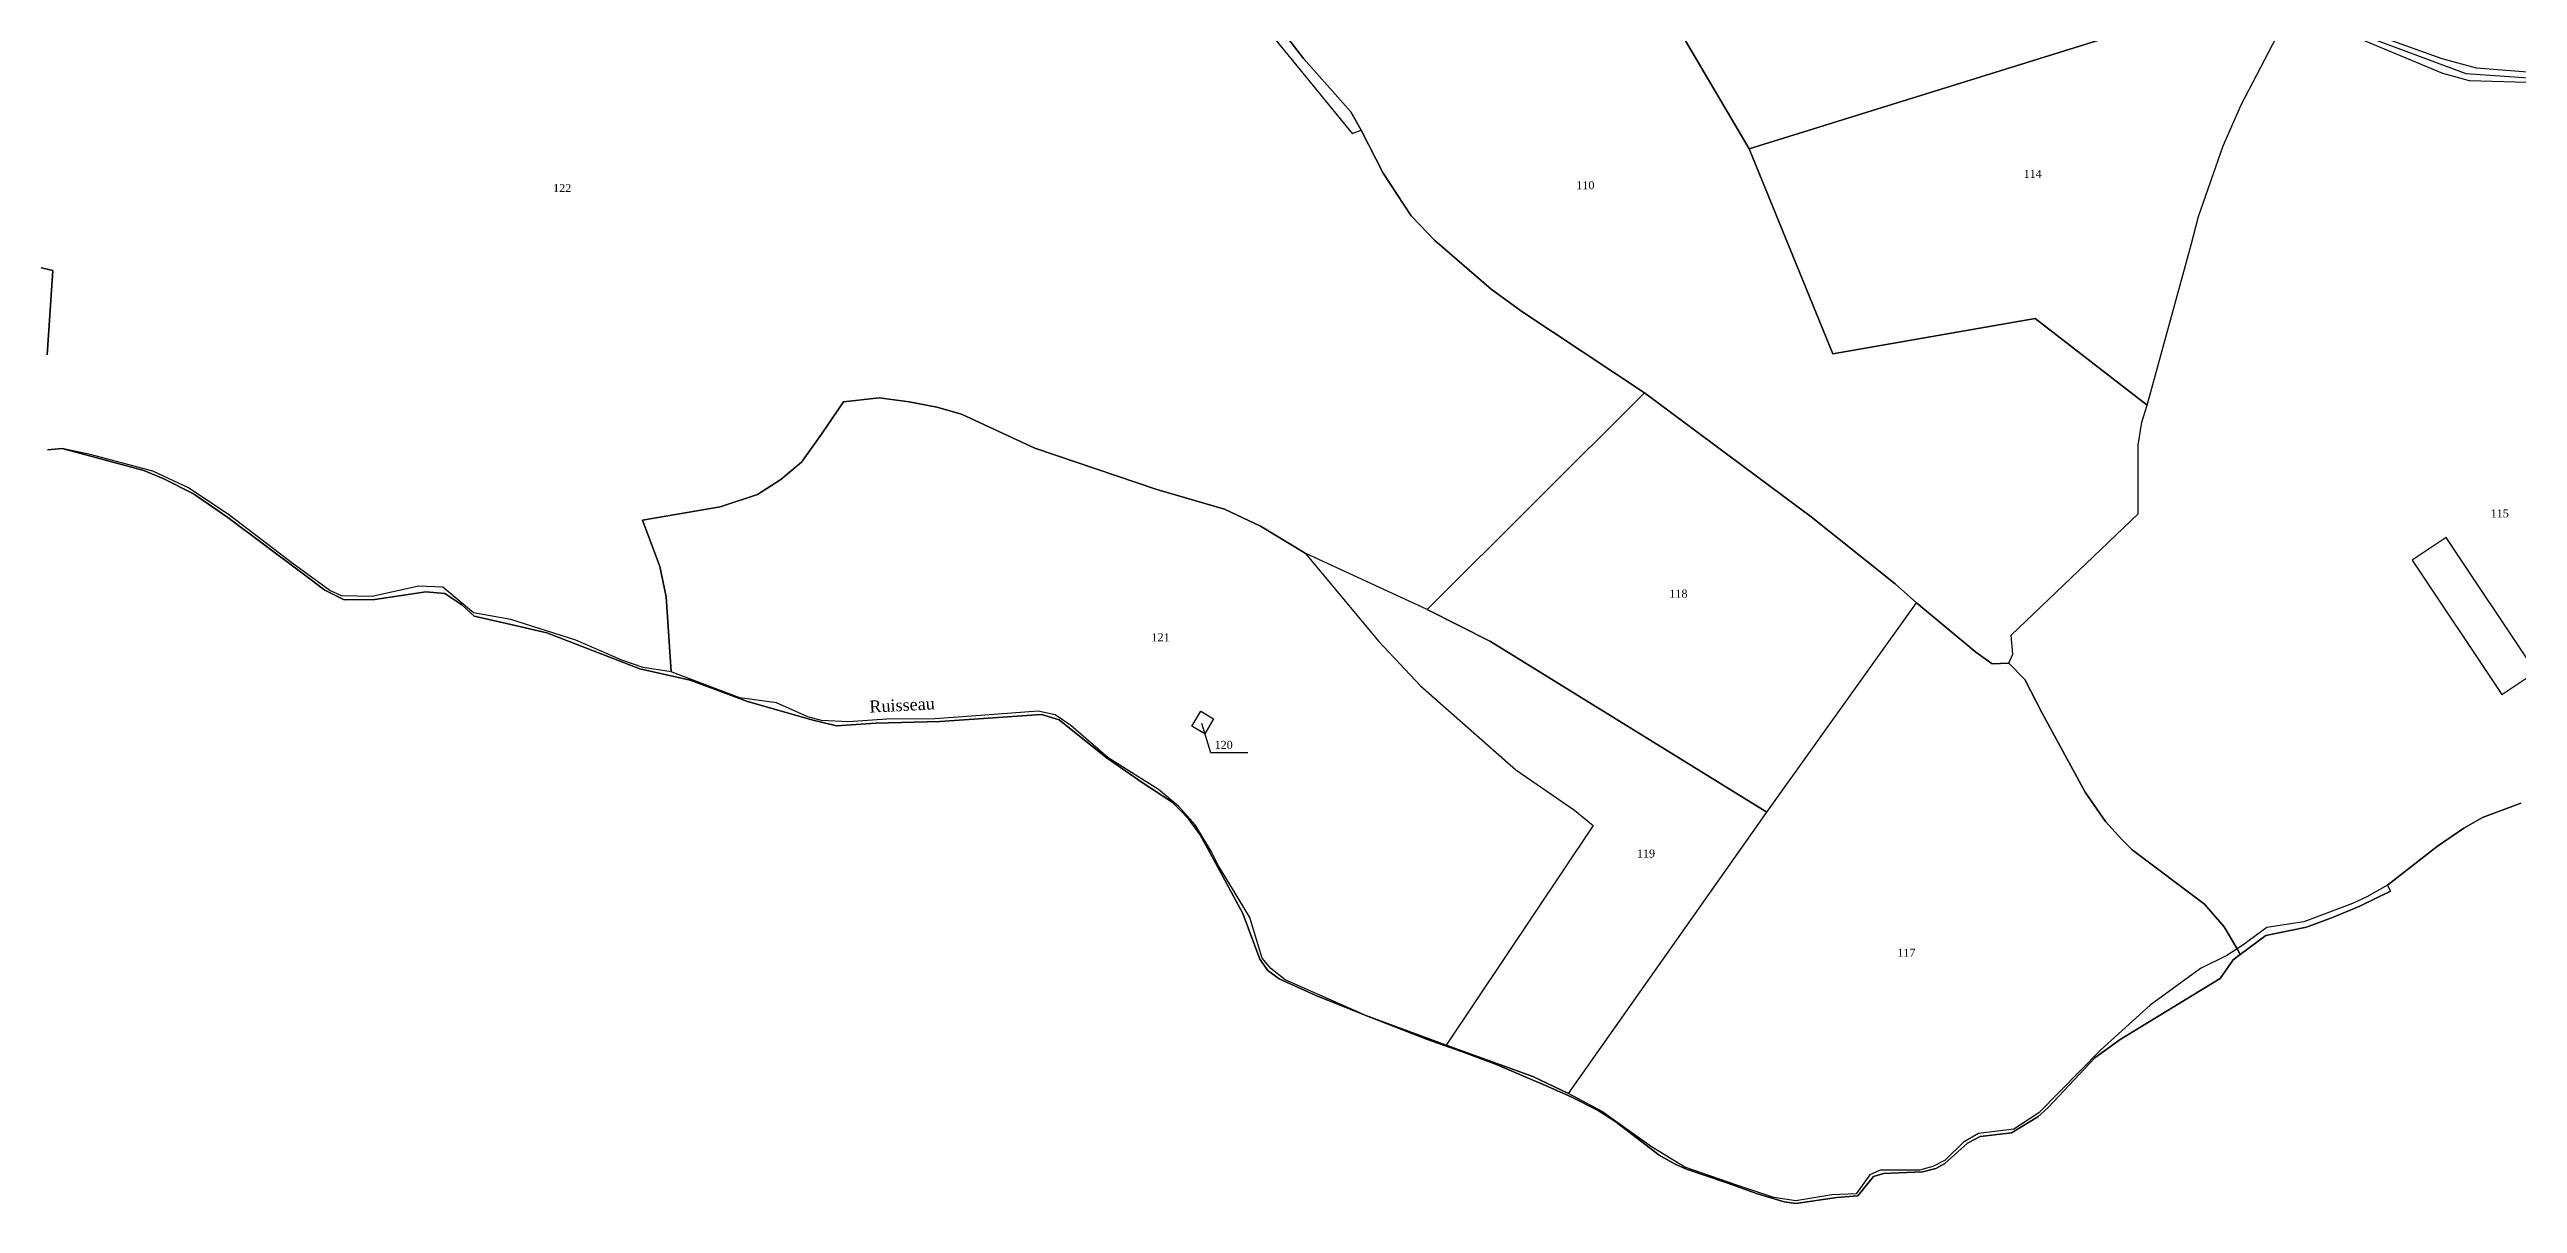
# Model space of a CAD drawing. Extents: x 1208104 to 1212743, y 6150498 to 6153217.
# Drawn here: x 1209942 to 1210559, y 6151704 to 6151992 of the extents above; entities that cross this region are included whole.
import ezdxf

# ---------------------------------------------------------------- set-up
doc = ezdxf.new("R2010")
doc.units = 0
doc.linetypes.add('CONTINU', pattern=[0])
for name, color, linetype in [('1LIEUDIT', 7, 'CONTINU'), ('1PARCELLE', 7, 'CONTINU'), ('1SUBDSECT', 7, 'CONTINU'), ('1TRONFLUV', 7, 'CONTINU'), ('1TROUPARCELLE', 7, 'CONTINU'), ('1ZONCOMM', 7, 'CONTINU'), ('3BATIDUR', 7, 'CONTINU'), ('3FLECHEPAR', 7, 'CONTINU'), ('3PARCELLETEX', 7, 'CONTINU'), ('3TRONFLUVTEX', 7, 'CONTINU')]:
    doc.layers.add(name, color=color, linetype=linetype)
doc.styles.get("Standard").update_dxf_attribs({"font": 'Times New Roman'})

msp = doc.modelspace()

# ---------------------------------------------------------------- linework, layer by layer
at = {"layer": '1LIEUDIT'}
for points in [[(1210244.99, 6152003.36), (1210255.4, 6151989.87), (1210267.22, 6151976.48), (1210269.79, 6151971.9), (1210275.3, 6151961.15), (1210282.25, 6151950.53), (1210288.23, 6151944.34), (1210302.24, 6151932.2), (1210309.94, 6151926.62), (1210340.57, 6151906.29), (1210382.25, 6151875.31), (1210403.25, 6151858.53), (1210408.56, 6151853.81), (1210423.4, 6151841.5), (1210427.5, 6151838.58), (1210431.65, 6151838.74), (1210435.64, 6151834.6), (1210440.03, 6151826.22), (1210450.74, 6151806.51), (1210455.81, 6151799.17), (1210459.91, 6151794.62), (1210462.52, 6151792.1), (1210480.58, 6151778.5), (1210485.45, 6151772.84), (1210488.72, 6151767.35), (1210489.51, 6151765.93), (1210487.73, 6151764.61), (1210484.48, 6151759.93), (1210459.53, 6151744.68), (1210453.19, 6151740.11), (1210441.52, 6151727.66), (1210438.9, 6151725.38), (1210432.34, 6151721.33), (1210424.49, 6151720.41), (1210421.32, 6151718.77), (1210415.68, 6151713.71), (1210413.39, 6151712.42), (1210410.1, 6151711.6), (1210400.35, 6151711.17), (1210397.84, 6151710.46), (1210393.92, 6151705.59), (1210388.67, 6151705.15), (1210378.43, 6151703.65), (1210375.49, 6151704.06), (1210368.85, 6151706.1), (1210361.16, 6151708.82), (1210351.08, 6151712.3), (1210348.27, 6151713.54), (1210344.26, 6151715.73), (1210336.32, 6151721.83), (1210333.22, 6151724.22), (1210328.99, 6151726.89), (1210322.3, 6151730.35), (1210315.88, 6151733.21), (1210303.38, 6151738.51), (1210294.86, 6151741.64), (1210286.08, 6151744.77), (1210270.93, 6151750.67), (1210258.29, 6151755.73), (1210249.27, 6151759.79), (1210246.48, 6151761.95), (1210244.46, 6151764.77), (1210240.18, 6151776.18), (1210233.46, 6151788.63), (1210229.57, 6151795.79), (1210226.59, 6151799.82), (1210224.57, 6151802.01), (1210222.55, 6151803.95), (1210215.08, 6151808.9), (1210206.01, 6151815.16), (1210194.26, 6151824.55), (1210189.9, 6151825.85), (1210164.43, 6151824.1), (1210148.47, 6151823.75), (1210138.65, 6151823.06), (1210132.51, 6151824.53), (1210116.43, 6151829.1), (1210102.1, 6151834.46), (1210089.45, 6151837.28), (1210066.25, 6151846.26), (1210055.09, 6151848.85), (1210048.04, 6151850.46), (1210044.98, 6151853.26), (1210040.72, 6151856.09), (1210035.99, 6151856.57), (1210023.22, 6151854.64), (1210015.61, 6151854.54), (1210010.78, 6151857), (1210005, 6151861.29), (1209986.51, 6151875.12), (1209977.89, 6151881.05), (1209970.48, 6151884.82), (1209965.48, 6151886.86), (1209945.07, 6151892.38), (1209941.41, 6151892.01)], [(1210559.64, 6151803.73), (1210550.09, 6151800.18), (1210545.39, 6151797.47), (1210538.84, 6151793.02), (1210526.3, 6151783.22), (1210527.05, 6151781.7), (1210519.4, 6151777.96), (1210512.53, 6151775.14), (1210506.05, 6151772.78), (1210495.9, 6151770.67), (1210489.51, 6151765.93), (1210488.72, 6151767.35), (1210485.45, 6151772.84), (1210480.58, 6151778.5), (1210462.52, 6151792.1), (1210459.91, 6151794.62), (1210455.81, 6151799.17), (1210450.74, 6151806.51), (1210440.03, 6151826.22), (1210435.64, 6151834.6), (1210431.65, 6151838.74), (1210427.5, 6151838.58), (1210423.4, 6151841.5), (1210408.56, 6151853.81), (1210403.25, 6151858.53), (1210382.25, 6151875.31), (1210340.57, 6151906.29), (1210309.94, 6151926.62), (1210302.24, 6151932.2), (1210288.23, 6151944.34), (1210282.25, 6151950.53), (1210275.3, 6151961.15), (1210269.79, 6151971.9), (1210267.22, 6151976.48), (1210255.4, 6151989.87), (1210244.99, 6152003.36)], [(1209941.33, 6151915.74), (1209942.73, 6151936.85), (1209896.96, 6151947.57)]]:
    msp.add_lwpolyline(points, dxfattribs=at)
at = {"layer": '1PARCELLE'}
for points in [[(1210524.42, 6151995.37), (1210526.89, 6152016.29), (1210526.94, 6152026.51), (1210526.74, 6152058.2), (1210527.91, 6152074.36), (1210528.4, 6152093.23), (1210528.24, 6152132.29), (1210536.19, 6152132.66), (1210540.99, 6152132.87), (1210552.62, 6152128.18), (1210567.66, 6152121.15), (1210576.71, 6152115.68), (1210574.88, 6152082.28), (1210603.89, 6152061.55), (1210629.97, 6152042.07), (1210604.98, 6151990.47), (1210594.17, 6151973.14), (1210586.05, 6151978.65), (1210579.51, 6151982.55), (1210572.8, 6151984.61), (1210564.48, 6151986.16), (1210548.53, 6151987.43), (1210539.98, 6151989.71), (1210524.42, 6151995.37)], [(1210466.2, 6151903.17), (1210477.23, 6151943.29), (1210479.07, 6151950.33), (1210485.24, 6151968.05), (1210489.83, 6151978.41), (1210498.6, 6151995.18), (1210506.18, 6151999.88), (1210505.07, 6152002.4), (1210502.15, 6152009.42), (1210366.74, 6151967.26), (1210387.67, 6151916), (1210438.28, 6151924.83), (1210466.2, 6151903.17)], [(1210270.92, 6151750.7), (1210250.79, 6151759.6), (1210247.21, 6151762.41), (1210245.02, 6151765.03), (1210241.92, 6151775.13), (1210237.82, 6151782.05), (1210234.12, 6151788.09), (1210232.38, 6151791.56), (1210228.29, 6151798.33), (1210224.19, 6151802.86), (1210219.1, 6151807.14), (1210206.52, 6151815.06), (1210197.23, 6151823.14), (1210193.34, 6151825.78), (1210189.06, 6151826.73), (1210172.39, 6151825.48), (1210163.22, 6151824.79), (1210151.2, 6151824.73), (1210141.61, 6151824.07), (1210134.91, 6151824.36), (1210131.5, 6151825.34), (1210123.66, 6151828.78), (1210114.47, 6151830.04), (1210097.29, 6151836.55), (1210096.07, 6151855.33), (1210094.5, 6151862.91), (1210090.12, 6151874.43), (1210109.56, 6151877.79), (1210118.86, 6151880.9), (1210124.75, 6151884.59), (1210129.87, 6151888.93), (1210134.91, 6151895.96), (1210140.43, 6151904), (1210149.33, 6151905.06), (1210156.77, 6151903.99), (1210163.69, 6151902.72), (1210169.85, 6151900.95), (1210188.19, 6151892.47), (1210218.68, 6151882.16), (1210235.59, 6151877.2), (1210244.62, 6151872.99), (1210255.79, 6151866.23), (1210274.17, 6151844.12), (1210284.64, 6151833.05), (1210308.43, 6151812.03), (1210323.13, 6151801.97), (1210327.74, 6151798.14), (1210291.06, 6151743.26), (1210270.92, 6151750.7)], [(1210371.14, 6151801.48), (1210408.56, 6151853.81), (1210403.25, 6151858.53), (1210382.25, 6151875.31), (1210340.57, 6151906.29), (1210286.27, 6151852.11), (1210302.11, 6151844.11), (1210371.14, 6151801.48)], [(1210321.64, 6151731.18), (1210371.14, 6151801.48), (1210302.11, 6151844.11), (1210286.27, 6151852.11), (1210255.79, 6151866.23), (1210274.17, 6151844.12), (1210284.64, 6151833.05), (1210308.43, 6151812.03), (1210323.13, 6151801.97), (1210327.74, 6151798.14), (1210291.06, 6151743.26), (1210312.68, 6151735.42), (1210321.64, 6151731.18)], [(1210488.72, 6151767.35), (1210486.12, 6151765.67), (1210479.61, 6151762.43), (1210466.98, 6151753.21), (1210454.67, 6151742.07), (1210439.17, 6151726.34), (1210432.89, 6151722.29), (1210424.12, 6151721.16), (1210420.36, 6151719.01), (1210415.74, 6151714.54), (1210412.65, 6151712.93), (1210409.3, 6151712.04), (1210399.47, 6151712.01), (1210396.96, 6151710.82), (1210393.51, 6151706.11), (1210387.45, 6151705.81), (1210378.42, 6151704.34), (1210372.95, 6151705.18), (1210363.7, 6151708.3), (1210350.7, 6151712.77), (1210342.35, 6151717.88), (1210329.86, 6151726.79), (1210321.64, 6151731.18), (1210371.14, 6151801.48), (1210408.56, 6151853.81), (1210423.4, 6151841.5), (1210427.5, 6151838.58), (1210431.65, 6151838.74), (1210435.64, 6151834.6), (1210440.03, 6151826.22), (1210450.74, 6151806.51), (1210455.81, 6151799.17), (1210459.91, 6151794.62), (1210462.52, 6151792.1), (1210480.58, 6151778.5), (1210485.45, 6151772.84), (1210488.72, 6151767.35)], [(1210230.74, 6151821.05), (1210227.45, 6151822.95), (1210229.73, 6151826.69), (1210232.88, 6151824.8), (1210230.74, 6151821.05)]]:
    msp.add_lwpolyline(points, close=True, dxfattribs=at)
for points in [[(1210237.62, 6152007.78), (1210267.51, 6151971.05), (1210269.79, 6151971.9), (1210275.3, 6151961.15), (1210282.25, 6151950.53), (1210288.23, 6151944.34), (1210302.24, 6151932.2), (1210309.94, 6151926.62), (1210340.57, 6151906.29), (1210286.27, 6151852.11), (1210255.79, 6151866.23), (1210244.62, 6151872.99), (1210235.59, 6151877.2), (1210218.68, 6151882.16), (1210188.19, 6151892.47), (1210169.85, 6151900.95), (1210163.69, 6151902.72), (1210156.77, 6151903.99), (1210149.33, 6151905.06), (1210140.43, 6151904), (1210134.91, 6151895.96), (1210129.87, 6151888.93), (1210124.75, 6151884.59), (1210118.86, 6151880.9), (1210109.56, 6151877.79), (1210090.12, 6151874.43), (1210094.5, 6151862.91), (1210096.07, 6151855.33), (1210097.29, 6151836.55), (1210090.3, 6151837.66), (1210084.96, 6151839.51), (1210073.5, 6151844.47), (1210057.27, 6151849.66), (1210047.91, 6151851.26), (1210040.22, 6151857.69), (1210034.2, 6151857.93), (1210022.58, 6151855.38), (1210014.89, 6151855.54), (1210011.98, 6151856.9), (1210002.49, 6151863.83), (1209987.02, 6151875.64), (1209976.67, 6151882.51), (1209967.77, 6151886.72), (1209952.13, 6151890.85), (1209945.07, 6151892.38), (1209941.41, 6151892.01)], [(1210346.65, 6152001.32), (1210366.74, 6151967.26), (1210502.15, 6152009.42)], [(1210244.99, 6152003.36), (1210255.4, 6151989.87), (1210267.22, 6151976.48), (1210269.79, 6151971.9), (1210275.3, 6151961.15), (1210282.25, 6151950.53), (1210288.23, 6151944.34), (1210302.24, 6151932.2), (1210309.94, 6151926.62), (1210340.57, 6151906.29), (1210382.25, 6151875.31), (1210403.25, 6151858.53), (1210408.56, 6151853.81), (1210408.56, 6151853.81), (1210423.4, 6151841.5), (1210427.5, 6151838.58), (1210431.65, 6151838.74), (1210432.69, 6151841.01), (1210432.23, 6151845.68), (1210464.03, 6151876.02), (1210464.03, 6151893.16), (1210464.93, 6151898.97), (1210466.2, 6151903.17), (1210438.28, 6151924.83), (1210387.67, 6151916), (1210366.74, 6151967.26), (1210346.65, 6152001.32)], [(1210559.64, 6151803.73), (1210550.09, 6151800.18), (1210545.39, 6151797.47), (1210538.84, 6151793.02), (1210526.3, 6151783.22), (1210521.16, 6151780.33), (1210517.59, 6151778.65), (1210505.37, 6151774.07), (1210496.15, 6151772.67), (1210490.16, 6151768.28), (1210488.72, 6151767.35), (1210485.45, 6151772.84), (1210485.45, 6151772.84), (1210480.58, 6151778.5), (1210462.52, 6151792.1), (1210459.91, 6151794.62), (1210455.81, 6151799.17), (1210450.74, 6151806.51), (1210440.03, 6151826.22), (1210435.64, 6151834.6), (1210431.65, 6151838.74), (1210432.69, 6151841.01), (1210432.23, 6151845.68), (1210464.03, 6151876.02), (1210464.03, 6151893.16), (1210464.93, 6151898.97), (1210466.2, 6151903.17), (1210477.23, 6151943.29), (1210479.07, 6151950.33), (1210485.24, 6151968.05), (1210489.83, 6151978.41), (1210498.6, 6151995.18)], [(1210518.89, 6151995.04), (1210540.02, 6151986.19), (1210546.71, 6151984.35), (1210561.12, 6151983.9)], [(1209941.33, 6151915.74), (1209942.73, 6151936.85), (1209896.96, 6151947.57)]]:
    msp.add_lwpolyline(points, dxfattribs=at)
at = {"layer": '1SUBDSECT'}
for points in [[(1209896.96, 6151947.57), (1209942.73, 6151936.85), (1209941.33, 6151915.74)], [(1209941.41, 6151892.01), (1209945.07, 6151892.38), (1209965.48, 6151886.86), (1209970.48, 6151884.82), (1209977.89, 6151881.05), (1209986.51, 6151875.12), (1210005, 6151861.29), (1210010.78, 6151857), (1210015.61, 6151854.54), (1210023.22, 6151854.64), (1210035.99, 6151856.57), (1210040.72, 6151856.09), (1210044.98, 6151853.26), (1210048.04, 6151850.46), (1210055.09, 6151848.85), (1210066.25, 6151846.26), (1210089.45, 6151837.28), (1210102.1, 6151834.46), (1210116.43, 6151829.1), (1210132.51, 6151824.53), (1210138.65, 6151823.06), (1210148.47, 6151823.75), (1210164.43, 6151824.1), (1210189.9, 6151825.85), (1210194.26, 6151824.55), (1210206.01, 6151815.16), (1210215.08, 6151808.9), (1210222.55, 6151803.95), (1210224.57, 6151802.01), (1210226.59, 6151799.82), (1210229.57, 6151795.79), (1210233.46, 6151788.63), (1210240.18, 6151776.18), (1210244.46, 6151764.77), (1210246.48, 6151761.95), (1210249.27, 6151759.79), (1210258.29, 6151755.73), (1210270.93, 6151750.67), (1210286.08, 6151744.77), (1210294.86, 6151741.64), (1210303.38, 6151738.51), (1210315.88, 6151733.21), (1210322.3, 6151730.35), (1210328.99, 6151726.89), (1210333.22, 6151724.22), (1210336.32, 6151721.83), (1210344.26, 6151715.73), (1210348.27, 6151713.54), (1210351.08, 6151712.3), (1210361.16, 6151708.82), (1210368.85, 6151706.1), (1210375.49, 6151704.06), (1210378.43, 6151703.65), (1210388.67, 6151705.15), (1210393.92, 6151705.59), (1210397.84, 6151710.46), (1210400.35, 6151711.17), (1210410.1, 6151711.6), (1210413.39, 6151712.42), (1210415.68, 6151713.71), (1210421.32, 6151718.77), (1210424.49, 6151720.41), (1210432.34, 6151721.33), (1210438.9, 6151725.38), (1210441.52, 6151727.66), (1210453.19, 6151740.11), (1210459.53, 6151744.68), (1210484.48, 6151759.93), (1210487.73, 6151764.61), (1210489.51, 6151765.93), (1210495.9, 6151770.67), (1210506.05, 6151772.78), (1210512.53, 6151775.14), (1210519.4, 6151777.96), (1210527.05, 6151781.7), (1210526.3, 6151783.22), (1210538.84, 6151793.02), (1210545.39, 6151797.47), (1210550.09, 6151800.18), (1210559.64, 6151803.73)]]:
    msp.add_lwpolyline(points, dxfattribs=at)
at = {"layer": '1TRONFLUV'}
msp.add_lwpolyline([(1210488.72, 6151767.35), (1210486.12, 6151765.67), (1210479.61, 6151762.43), (1210466.98, 6151753.21), (1210454.67, 6151742.07), (1210439.17, 6151726.34), (1210432.89, 6151722.29), (1210424.12, 6151721.16), (1210420.36, 6151719.01), (1210415.74, 6151714.54), (1210412.65, 6151712.93), (1210409.3, 6151712.04), (1210399.47, 6151712.01), (1210396.96, 6151710.82), (1210393.51, 6151706.11), (1210387.45, 6151705.81), (1210378.42, 6151704.34), (1210372.95, 6151705.18), (1210363.7, 6151708.3), (1210350.7, 6151712.77), (1210342.35, 6151717.88), (1210329.86, 6151726.79), (1210321.64, 6151731.18), (1210312.68, 6151735.42), (1210291.06, 6151743.26), (1210270.92, 6151750.7), (1210250.79, 6151759.6), (1210247.21, 6151762.41), (1210245.02, 6151765.03), (1210241.92, 6151775.13), (1210237.82, 6151782.05), (1210234.12, 6151788.09), (1210232.38, 6151791.56), (1210228.29, 6151798.33), (1210224.19, 6151802.86), (1210219.1, 6151807.14), (1210206.52, 6151815.06), (1210197.23, 6151823.14), (1210193.34, 6151825.78), (1210189.06, 6151826.73), (1210172.39, 6151825.48), (1210163.22, 6151824.79), (1210151.2, 6151824.73), (1210141.61, 6151824.07), (1210134.91, 6151824.36), (1210131.5, 6151825.34), (1210123.66, 6151828.78), (1210114.47, 6151830.04), (1210097.29, 6151836.55), (1210090.3, 6151837.66), (1210084.96, 6151839.51), (1210073.5, 6151844.47), (1210057.27, 6151849.66), (1210047.91, 6151851.26), (1210040.22, 6151857.69), (1210034.2, 6151857.93), (1210022.58, 6151855.38), (1210014.89, 6151855.54), (1210011.98, 6151856.9), (1210002.49, 6151863.83), (1209987.02, 6151875.64), (1209976.67, 6151882.51), (1209967.77, 6151886.72), (1209952.13, 6151890.85), (1209945.07, 6151892.38), (1209965.48, 6151886.86), (1209970.48, 6151884.82), (1209977.89, 6151881.05), (1209986.51, 6151875.12), (1210005, 6151861.29), (1210010.78, 6151857), (1210015.61, 6151854.54), (1210023.22, 6151854.64), (1210035.99, 6151856.57), (1210040.72, 6151856.09), (1210044.98, 6151853.26), (1210048.04, 6151850.46), (1210055.09, 6151848.85), (1210066.25, 6151846.26), (1210089.45, 6151837.28), (1210102.1, 6151834.46), (1210116.43, 6151829.1), (1210132.51, 6151824.53), (1210138.65, 6151823.06), (1210148.47, 6151823.75), (1210164.43, 6151824.1), (1210189.9, 6151825.85), (1210194.26, 6151824.55), (1210206.01, 6151815.16), (1210215.08, 6151808.9), (1210222.55, 6151803.95), (1210224.57, 6151802.01), (1210226.59, 6151799.82), (1210229.57, 6151795.79), (1210233.46, 6151788.63), (1210240.18, 6151776.18), (1210244.46, 6151764.77), (1210246.48, 6151761.95), (1210249.27, 6151759.79), (1210258.29, 6151755.73), (1210270.93, 6151750.67), (1210286.08, 6151744.77), (1210294.86, 6151741.64), (1210303.38, 6151738.51), (1210315.88, 6151733.21), (1210322.3, 6151730.35), (1210328.99, 6151726.89), (1210333.22, 6151724.22), (1210336.32, 6151721.83), (1210344.26, 6151715.73), (1210348.27, 6151713.54), (1210351.08, 6151712.3), (1210361.16, 6151708.82), (1210368.85, 6151706.1), (1210375.49, 6151704.06), (1210378.43, 6151703.65), (1210388.67, 6151705.15), (1210393.92, 6151705.59), (1210397.84, 6151710.46), (1210400.35, 6151711.17), (1210410.1, 6151711.6), (1210413.39, 6151712.42), (1210415.68, 6151713.71), (1210421.32, 6151718.77), (1210424.49, 6151720.41), (1210432.34, 6151721.33), (1210438.9, 6151725.38), (1210441.52, 6151727.66), (1210453.19, 6151740.11), (1210459.53, 6151744.68), (1210484.48, 6151759.93), (1210487.73, 6151764.61), (1210489.51, 6151765.93), (1210495.9, 6151770.67), (1210506.05, 6151772.78), (1210512.53, 6151775.14), (1210519.4, 6151777.96), (1210527.05, 6151781.7), (1210526.3, 6151783.22), (1210521.16, 6151780.33), (1210517.59, 6151778.65), (1210505.37, 6151774.07), (1210496.15, 6151772.67), (1210490.16, 6151768.28), (1210488.72, 6151767.35)], close=True, dxfattribs=at)
at = {"layer": '1TROUPARCELLE'}
msp.add_lwpolyline([(1210227.45, 6151822.95), (1210229.73, 6151826.69), (1210232.88, 6151824.8), (1210230.74, 6151821.05), (1210227.45, 6151822.95)], close=True, dxfattribs=at)
at = {"layer": '1ZONCOMM'}
msp.add_lwpolyline([(1210519.52, 6151995.89), (1210545.86, 6151986.11), (1210566.36, 6151984.68)], dxfattribs=at)
msp.add_lwpolyline([(1210519.52, 6151995.89), (1210545.86, 6151986.11), (1210566.36, 6151984.68)], dxfattribs=at)
at = {"layer": '3BATIDUR'}
for points in [[(1210540.97, 6151870.1), (1210532.49, 6151864.44), (1210554.87, 6151830.88), (1210563.36, 6151836.54), (1210540.97, 6151870.1)], [(1210227.45, 6151822.95), (1210229.73, 6151826.69), (1210232.88, 6151824.8), (1210230.74, 6151821.05), (1210227.45, 6151822.95)]]:
    msp.add_lwpolyline(points, close=True, dxfattribs=at)
at = {"layer": '3FLECHEPAR'}
msp.add_lwpolyline([(1210241.46, 6151816.29), (1210232.22, 6151816.31), (1210229.95, 6151823.6)], dxfattribs=at)

# ---------------------------------------------------------------- texts
at = {"layer": '3PARCELLETEX'}
for s, p in [('122', (1210067.82, 6151956.46)), ('110', (1210323.56, 6151957.17)), ('114', (1210435.35, 6151960)), ('115', (1210552.1, 6151875.17)), ('118', (1210346.81, 6151855.1)), ('121', (1210217.36, 6151844.18)), ('120', (1210233.15, 6151817.31)), ('119', (1210338.7, 6151790.14)), ('117', (1210403.8, 6151765.35))]:
    msp.add_text(s, height=2, dxfattribs=at).set_placement(p)
at = {"layer": '3TRONFLUVTEX'}
msp.add_text('Ruisseau', height=3, rotation=2.9, dxfattribs=at).set_placement((1210146.93, 6151826.35))

doc.saveas('drawing.dxf')
